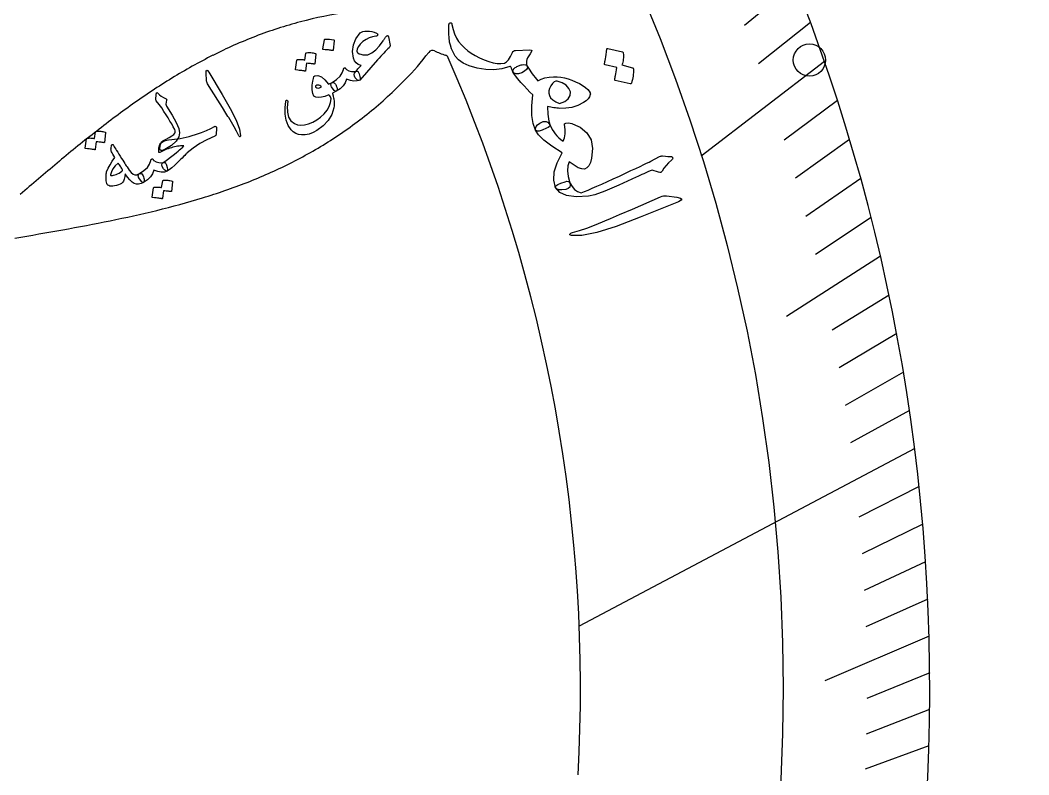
# Model space of a CAD drawing. Header units: millimetres. Extents: x -135 to 135, y -135 to 135.
# Drawn here: x 50.7 to 101.4, y 34.2 to 72.2 of the extents above; entities that cross this region are included whole.
import ezdxf

# ---------------------------------------------------------------- set-up
doc = ezdxf.new("R2010")
doc.units = ezdxf.units.MM
for name, color, linetype in [('CUT_INNER', 6, 'Continuous'), ('CUT_OUTER', 1, 'Continuous'), ('ENGRAVE', 7, 'Continuous'), ('ENGRAVE_FINE', 8, 'Continuous'), ('TEXT', 5, 'Continuous')]:
    doc.layers.add(name, color=color, linetype=linetype)

msp = doc.modelspace()

# ---------------------------------------------------------------- linework, layer by layer
at = {"layer": 'CUT_INNER'}
for centre, radius, start, end in [((0.001, 0), 128.249, 1.05486, 59.69872), ((0.003, 38.578), 96.42, 355.68041, 48.0842), ((70.191, 51.749), 21.024, 98.2643, 104.8555), ((70.399, 50.978), 21.822, 104.8656, 111.0844), ((71.118, 49.137), 23.799, 111.1058, 116.7628), ((61.773, 77.544), 11.785, 314.692, 323.5021), ((71.445, 70.381), 0.25, 66.5211, 142.2242), ((74.03, 76.128), 6.052, 245.7553, 251.2802), ((72.972, 45.48), 27.899, 116.7801, 121.6154), ((71.999, 70.163), 0.25, 23.7305, 69.3336), ((0.006, 38.577), 78.867, 356.83596, 23.68844), ((76.958, 39.015), 35.494, 121.6239, 125.4549), ((55.29, 83.519), 20.597, 308.9876, 315.8237), ((85.234, 27.393), 49.762, 125.4548, 128.2147), ((54.814, 84.101), 21.349, 302.5866, 308.9975), ((103.679, 3.947), 79.594, 128.20653, 129.94703), ((54.142, 85.166), 22.609, 296.5993, 302.5678), ((146.737, -47.56), 146.728, 129.92291, 130.87307), ((52.842, 87.782), 25.529, 291.3073, 296.5789), ((50.809, 93.014), 31.142, 286.9495, 291.2944), ((47.799, 102.898), 41.475, 283.6523, 286.9455), ((43.011, 122.595), 61.745, 281.42271, 283.65626), ((34.002, 167.053), 107.107, 280.14029, 281.43666), ((22.014, 233.213), 174.344, 279.38892, 280.19027)]:
    msp.add_arc(centre, radius, start, end, dxfattribs=at)
at = {"layer": 'CUT_OUTER'}
msp.add_arc((0, 0), 135, 0.70345, 88.59408, dxfattribs=at)
at = {"layer": 'ENGRAVE'}
for points in [[(91.131, 70.081), (84.941, 65.321)], [(95.668, 50.621), (78.811, 41.701)]]:
    msp.add_lwpolyline(points, dxfattribs=at)
for centre, radius in [((0, 38.577), 89.052), ((90.377, 70.151), 0.81)]:
    msp.add_circle(centre, radius, dxfattribs=at)
at = {"layer": 'ENGRAVE_FINE'}
for points in [[(89.679, 74.003), (87.113, 71.886)], [(90.429, 72.043), (87.823, 69.967)], [(91.786, 68.119), (89.102, 66.127)], [(92.394, 66.157), (89.673, 64.209)], [(92.957, 64.198), (90.198, 62.292)], [(93.474, 62.241), (90.68, 60.38)], [(93.947, 60.288), (89.223, 57.257)], [(94.376, 58.34), (91.512, 56.57)], [(94.761, 56.399), (91.864, 54.675)], [(95.105, 54.465), (92.175, 52.787)], [(95.407, 52.538), (92.445, 50.907)], [(95.889, 48.713), (92.867, 47.177)], [(96.07, 46.815), (93.019, 45.328)], [(96.213, 44.929), (93.134, 43.491)], [(96.319, 43.054), (93.213, 41.666)], [(96.387, 41.192), (91.157, 38.957)], [(96.42, 39.343), (93.262, 38.055)], [(96.417, 37.508), (93.235, 36.271)], [(96.38, 35.688), (93.175, 34.501)]]:
    msp.add_lwpolyline(points, dxfattribs=at)
at = {"layer": 'TEXT'}
for points in [[(75.604, 70.634), (76.332, 70.658), (76.393, 70.652), (76.428, 70.637), (76.437, 70.611), (76.421, 70.576), (76.339, 70.465), (76.271, 70.363), (76.218, 70.269), (76.18, 70.183), (76.159, 70.098), (76.154, 70.013), (76.165, 69.928), (76.192, 69.842), (76.204, 69.752), (76.163, 69.667), (76.069, 69.588), (75.922, 69.515), (75.765, 69.464), (75.64, 69.454), (75.547, 69.483), (75.485, 69.552), (75.457, 69.613), (75.43, 69.676), (75.404, 69.74), (75.38, 69.806), (75.373, 69.816), (75.36, 69.823), (75.341, 69.826), (75.317, 69.825), (74.929, 69.713), (74.527, 69.663), (74.112, 69.675), (73.683, 69.749), (73.287, 69.864), (72.973, 70.001), (72.738, 70.162), (72.584, 70.347), (72.481, 70.539), (72.399, 70.72), (72.338, 70.891), (72.299, 71.052), (72.288, 71.135), (72.278, 71.224), (72.269, 71.32), (72.263, 71.422), (72.258, 71.532), (72.257, 71.648), (72.26, 71.772), (72.267, 71.902), (72.267, 71.934), (72.273, 71.96), (72.283, 71.981), (72.298, 71.997), (72.32, 72.013), (72.341, 72.021), (72.359, 72.021), (72.374, 72.014), (72.391, 72.002), (72.403, 71.987), (72.412, 71.967), (72.416, 71.944), (72.474, 71.688), (72.549, 71.459), (72.642, 71.255), (72.753, 71.078), (72.888, 70.913), (73.039, 70.76), (73.206, 70.619), (73.388, 70.489), (73.587, 70.37), (73.801, 70.26), (74.03, 70.161), (74.275, 70.071), (74.487, 70.014), (74.688, 69.983), (74.876, 69.976), (75.053, 69.995), (75.157, 70.055), (75.259, 70.164), (75.357, 70.324), (75.453, 70.534), (75.476, 70.573), (75.509, 70.603), (75.552, 70.623), (75.604, 70.634)], [(69.221, 71.314), (69.308, 70.879), (69.306, 70.855), (69.296, 70.829), (69.278, 70.8), (69.253, 70.769), (69.192, 70.709), (69.128, 70.644), (69.061, 70.575), (68.991, 70.5), (68.917, 70.42), (68.84, 70.337), (68.758, 70.249), (68.674, 70.157), (67.786, 69.142), (67.729, 69.129), (67.672, 69.143), (67.614, 69.184), (67.555, 69.252), (67.512, 69.334), (67.501, 69.416), (67.524, 69.498), (67.579, 69.579), (67.586, 69.588), (67.601, 69.605), (67.624, 69.631), (67.654, 69.665), (67.692, 69.707), (67.736, 69.757), (67.788, 69.814), (67.848, 69.879), (67.707, 69.931), (67.597, 70.009), (67.517, 70.112), (67.468, 70.241), (67.422, 70.581), (67.463, 70.906), (67.591, 71.217), (67.806, 71.513), (67.863, 71.558), (67.939, 71.589), (68.034, 71.606), (68.148, 71.609), (68.273, 71.599), (68.393, 71.578), (68.508, 71.547), (68.619, 71.505), (68.654, 71.487), (68.676, 71.465), (68.685, 71.439), (68.682, 71.41), (68.67, 71.382), (68.651, 71.362), (68.626, 71.35), (68.594, 71.344), (68.427, 71.322), (68.262, 71.269), (68.1, 71.188), (67.941, 71.077), (67.807, 70.956), (67.712, 70.835), (67.657, 70.713), (67.642, 70.591), (67.656, 70.546), (67.694, 70.505), (67.757, 70.469), (67.845, 70.437), (67.939, 70.415), (68.028, 70.404), (68.11, 70.406), (68.187, 70.42), (68.393, 70.511), (68.591, 70.657), (68.779, 70.858), (68.96, 71.113), (68.978, 71.142), (68.996, 71.17), (69.014, 71.198), (69.032, 71.224), (69.049, 71.249), (69.065, 71.273), (69.081, 71.294), (69.096, 71.314), (69.139, 71.367), (69.175, 71.384), (69.202, 71.367), (69.221, 71.314)], [(66.004, 71.172), (66.007, 71.181), (66.014, 71.189), (66.025, 71.195), (66.038, 71.201), (66.151, 71.207), (66.262, 71.202), (66.372, 71.187), (66.48, 71.16), (66.492, 71.154), (66.5, 71.145), (66.504, 71.135), (66.504, 71.123), (66.45, 70.645), (66.445, 70.633), (66.436, 70.625), (66.42, 70.624), (66.399, 70.627), (66.38, 70.631), (66.352, 70.635), (66.313, 70.641), (66.264, 70.647), (66.205, 70.655), (66.134, 70.663), (66.051, 70.671), (65.957, 70.68), (65.944, 70.683), (65.936, 70.688), (65.932, 70.695), (65.934, 70.705)], [(65.077, 70.49), (65.081, 70.499), (65.087, 70.507), (65.098, 70.513), (65.112, 70.518), (65.168, 70.523), (65.224, 70.525), (65.279, 70.525), (65.333, 70.522), (65.387, 70.516), (65.442, 70.508), (65.496, 70.497), (65.551, 70.482), (65.564, 70.476), (65.572, 70.467), (65.576, 70.455), (65.577, 70.441), (65.518, 69.961), (65.514, 69.953), (65.505, 69.949), (65.49, 69.948), (65.47, 69.95), (65.455, 69.954), (65.432, 69.958), (65.4, 69.962), (65.361, 69.967), (65.312, 69.972), (65.255, 69.977), (65.188, 69.983), (65.112, 69.989), (65.063, 69.615), (65.059, 69.602), (65.049, 69.595), (65.033, 69.593), (65.012, 69.597), (64.994, 69.6), (64.966, 69.604), (64.927, 69.61), (64.878, 69.617), (64.818, 69.624), (64.747, 69.632), (64.665, 69.641), (64.571, 69.65), (64.56, 69.653), (64.553, 69.659), (64.55, 69.667), (64.552, 69.677), (64.622, 70.144), (64.626, 70.153), (64.632, 70.161), (64.643, 70.167), (64.657, 70.172), (64.704, 70.178), (64.75, 70.182), (64.797, 70.182), (64.843, 70.18), (64.889, 70.176), (64.935, 70.169), (64.98, 70.161), (65.024, 70.15)], [(81.493, 69.765), (81.507, 69.758), (81.519, 69.746), (81.528, 69.728), (81.535, 69.704), (81.537, 69.611), (81.535, 69.519), (81.528, 69.429), (81.518, 69.341), (81.504, 69.253), (81.484, 69.165), (81.461, 69.078), (81.432, 68.99), (81.421, 68.971), (81.405, 68.959), (81.386, 68.954), (81.364, 68.955), (80.61, 69.125), (80.598, 69.133), (80.592, 69.149), (80.592, 69.173), (80.598, 69.205), (80.606, 69.229), (80.615, 69.266), (80.625, 69.316), (80.636, 69.38), (80.648, 69.458), (80.663, 69.55), (80.678, 69.658), (80.696, 69.781), (80.107, 69.911), (80.087, 69.92), (80.077, 69.937), (80.075, 69.962), (80.083, 69.996), (80.09, 70.025), (80.099, 70.071), (80.112, 70.133), (80.126, 70.211), (80.143, 70.307), (80.162, 70.422), (80.182, 70.555), (80.203, 70.707), (80.21, 70.724), (80.22, 70.734), (80.232, 70.738), (80.247, 70.734), (80.984, 70.559), (80.998, 70.553), (81.01, 70.541), (81.019, 70.523), (81.026, 70.5), (81.032, 70.422), (81.033, 70.345), (81.03, 70.269), (81.023, 70.193), (81.012, 70.118), (80.997, 70.045), (80.98, 69.973), (80.959, 69.901)], [(60.066, 69.476), (60.07, 69.588), (60.092, 69.638), (60.133, 69.624), (60.192, 69.548), (60.867, 68.41), (61.28, 67.71), (61.571, 67.133), (61.741, 66.679), (61.79, 66.347), (61.785, 66.316), (61.776, 66.296), (61.765, 66.289), (61.75, 66.293), (61.735, 66.303), (61.72, 66.319), (61.705, 66.34), (61.691, 66.366), (61.592, 66.577), (61.476, 66.796), (61.345, 67.022), (61.198, 67.257), (61.161, 67.32), (61.059, 67.486), (60.892, 67.757), (60.659, 68.133), (60.136, 68.962), (60.112, 69.008), (60.094, 69.052), (60.082, 69.095), (60.078, 69.137)], [(67.579, 69.579), (67.623, 69.585), (67.658, 69.585), (67.682, 69.58), (67.697, 69.569), (67.71, 69.549), (67.724, 69.523), (67.738, 69.491), (67.752, 69.453), (67.788, 69.327), (67.806, 69.233), (67.805, 69.171), (67.786, 69.142), (67.646, 69.098), (67.488, 69.092), (67.313, 69.122), (67.12, 69.19), (67.051, 69.012), (66.942, 68.851), (66.791, 68.707), (66.6, 68.581), (66.575, 68.575), (66.551, 68.58), (66.526, 68.596), (66.502, 68.624), (66.366, 68.809), (66.351, 68.83), (66.341, 68.856), (66.337, 68.886), (66.337, 68.921), (66.343, 68.95), (66.354, 68.976), (66.371, 68.999), (66.392, 69.018), (66.621, 69.171), (66.791, 69.332), (66.905, 69.501), (66.96, 69.679), (66.966, 69.703), (66.976, 69.722), (66.99, 69.738), (67.01, 69.75), (67.03, 69.757), (67.048, 69.755), (67.063, 69.745), (67.074, 69.727), (67.084, 69.709), (67.093, 69.694), (67.102, 69.683), (67.112, 69.674), (67.24, 69.614), (67.361, 69.579), (67.473, 69.567), (67.579, 69.579)], [(79.357, 68.502), (79.361, 68.49), (79.364, 68.479), (79.367, 68.469), (79.368, 68.46), (79.369, 68.451), (79.369, 68.442), (79.369, 68.433), (79.368, 68.423), (79.33, 68.307), (79.259, 68.2), (79.158, 68.1), (79.025, 68.009), (78.738, 67.867), (78.445, 67.772), (78.144, 67.723), (77.836, 67.72), (77.762, 67.725), (77.687, 67.732), (77.611, 67.741), (77.534, 67.751), (77.457, 67.764), (77.379, 67.779), (77.3, 67.795), (77.22, 67.813), (77.224, 67.677), (77.231, 67.547), (77.241, 67.423), (77.253, 67.304), (77.269, 67.191), (77.288, 67.084), (77.311, 66.982), (77.339, 66.887), (77.339, 66.847), (77.312, 66.806), (77.257, 66.763), (77.174, 66.72), (76.957, 66.627), (76.793, 66.581), (76.681, 66.58), (76.621, 66.624), (76.499, 66.96), (76.435, 67.369), (76.427, 67.851), (76.473, 68.409), (76.336, 68.537), (76.192, 68.683), (76.04, 68.847), (75.881, 69.029), (75.727, 69.212), (75.609, 69.362), (75.527, 69.478), (75.482, 69.56), (75.475, 69.608), (75.492, 69.659), (75.533, 69.713), (75.597, 69.77), (75.636, 69.798), (75.677, 69.822), (75.719, 69.843), (75.762, 69.86), (75.806, 69.876), (75.851, 69.889), (75.897, 69.902), (75.943, 69.912), (76.032, 69.922), (76.103, 69.915), (76.155, 69.891), (76.189, 69.85), (76.255, 69.747), (76.321, 69.647), (76.387, 69.551), (76.454, 69.458), (76.521, 69.368), (76.589, 69.279), (76.658, 69.192), (76.728, 69.105), (76.899, 69.191), (77.087, 69.253), (77.293, 69.292), (77.515, 69.309), (77.702, 69.303), (77.888, 69.283), (78.074, 69.25), (78.26, 69.202), (78.445, 69.14), (78.631, 69.062), (78.817, 68.968), (79.004, 68.858), (79.134, 68.766), (79.236, 68.676), (79.311, 68.588), (79.357, 68.502)], [(65.519, 69.355), (65.684, 69.37), (65.855, 69.305), (66.033, 69.16), (66.218, 68.935), (66.397, 69.02), (66.434, 69.029), (66.47, 69.022), (66.505, 68.998), (66.54, 68.957), (66.558, 68.932), (66.574, 68.906), (66.59, 68.879), (66.605, 68.851), (66.619, 68.822), (66.631, 68.793), (66.639, 68.763), (66.646, 68.734), (66.651, 68.679), (66.646, 68.635), (66.631, 68.603), (66.604, 68.583), (66.415, 68.493), (66.418, 68.479), (66.422, 68.459), (66.428, 68.432), (66.436, 68.399), (66.444, 68.359), (66.453, 68.311), (66.463, 68.256), (66.473, 68.194), (66.49, 68.064), (66.497, 67.948), (66.494, 67.843), (66.48, 67.751), (66.375, 67.418), (66.199, 67.116), (65.952, 66.846), (65.635, 66.607), (65.438, 66.501), (65.242, 66.429), (65.047, 66.391), (64.853, 66.386), (64.702, 66.413), (64.565, 66.464), (64.442, 66.54), (64.334, 66.641), (64.181, 66.862), (64.081, 67.123), (64.031, 67.424), (64.034, 67.766), (64.062, 68.071), (64.066, 68.09), (64.072, 68.106), (64.082, 68.119), (64.095, 68.128), (64.109, 68.132), (64.123, 68.131), (64.137, 68.124), (64.15, 68.112), (64.16, 68.099), (64.167, 68.086), (64.17, 68.071), (64.17, 68.056), (64.161, 67.968), (64.153, 67.898), (64.147, 67.846), (64.143, 67.811), (64.146, 67.525), (64.208, 67.287), (64.328, 67.097), (64.507, 66.954), (64.653, 66.894), (64.819, 66.873), (65.006, 66.889), (65.214, 66.944), (65.426, 67.03), (65.627, 67.143), (65.816, 67.283), (65.993, 67.449), (66.143, 67.63), (66.251, 67.818), (66.317, 68.01), (66.341, 68.208), (66.331, 68.251), (66.308, 68.297), (66.273, 68.348), (66.225, 68.403), (66.034, 68.324), (65.863, 68.277), (65.712, 68.261), (65.582, 68.278), (65.483, 68.342), (65.419, 68.466), (65.391, 68.649), (65.399, 68.893), (65.423, 69.084), (65.451, 69.225), (65.484, 69.315), (65.519, 69.355)], [(78.378, 68.545), (78.295, 68.728), (78.156, 68.879), (77.959, 68.997), (77.705, 69.082), (77.631, 69.084), (77.555, 69.047), (77.475, 68.972), (77.392, 68.858), (77.324, 68.724), (77.288, 68.597), (77.284, 68.477), (77.311, 68.363), (77.375, 68.252), (77.482, 68.148), (77.63, 68.05), (77.819, 67.958), (78.081, 68.07), (78.262, 68.205), (78.361, 68.363), (78.378, 68.545)], [(58.493, 66.662), (58.416, 66.797), (58.334, 66.938), (58.246, 67.085), (58.152, 67.239), (58.053, 67.399), (57.946, 67.567), (57.833, 67.741), (57.712, 67.923), (57.56, 68.095), (57.547, 68.121), (57.538, 68.147), (57.534, 68.174), (57.533, 68.201), (57.534, 68.216), (57.536, 68.235), (57.539, 68.26), (57.542, 68.289), (57.547, 68.323), (57.551, 68.363), (57.556, 68.408), (57.561, 68.458), (57.563, 68.475), (57.569, 68.489), (57.578, 68.5), (57.591, 68.508), (57.603, 68.511), (57.616, 68.508), (57.629, 68.499), (57.643, 68.485), (57.722, 68.405), (57.812, 68.335), (57.915, 68.274), (58.029, 68.222), (58.059, 68.206), (58.078, 68.185), (58.085, 68.159), (58.08, 68.127), (58.045, 67.938), (58.045, 67.916), (58.05, 67.891), (58.062, 67.862), (58.078, 67.829), (58.358, 67.378), (58.56, 67.006), (58.685, 66.712), (58.733, 66.496), (58.696, 66.285), (58.56, 66.074), (58.325, 65.862), (57.99, 65.651), (57.855, 65.596), (57.77, 65.606), (57.736, 65.683), (57.753, 65.824), (57.758, 65.844), (57.763, 65.864), (57.768, 65.883), (57.773, 65.902), (57.778, 65.921), (57.782, 65.938), (57.786, 65.956), (57.79, 65.973), (57.803, 66.008), (57.825, 66.038), (57.854, 66.064), (57.891, 66.086), (58.063, 66.174), (58.211, 66.258), (58.336, 66.339), (58.437, 66.416), (58.489, 66.47), (58.516, 66.529), (58.517, 66.593), (58.493, 66.662)], [(65.833, 68.831), (65.778, 68.87), (65.724, 68.891), (65.671, 68.894), (65.62, 68.879), (65.579, 68.854), (65.558, 68.83), (65.557, 68.805), (65.577, 68.781), (65.632, 68.749), (65.694, 68.738), (65.76, 68.749), (65.832, 68.782), (65.844, 68.793), (65.848, 68.805), (65.844, 68.817), (65.833, 68.831)], [(78.342, 63.978), (78.363, 63.855), (78.335, 63.759), (78.26, 63.69), (78.137, 63.647), (77.933, 63.624), (77.778, 63.633), (77.672, 63.672), (77.615, 63.742), (77.53, 64.118), (77.558, 64.534), (77.699, 64.99), (77.953, 65.489), (77.427, 65.827), (77.029, 66.127), (76.76, 66.392), (76.621, 66.624), (76.61, 66.714), (76.641, 66.803), (76.716, 66.891), (76.835, 66.979), (77.006, 67.055), (77.147, 67.065), (77.258, 67.009), (77.339, 66.887), (77.395, 66.77), (77.459, 66.657), (77.53, 66.548), (77.608, 66.443), (77.694, 66.343), (77.789, 66.247), (77.891, 66.156), (78.003, 66.069), (78.067, 66.247), (78.099, 66.446), (78.097, 66.667), (78.063, 66.909), (78.064, 66.932), (78.077, 66.952), (78.101, 66.968), (78.136, 66.98), (78.272, 66.987), (78.437, 66.954), (78.631, 66.881), (78.854, 66.768), (79.193, 66.486), (79.404, 66.133), (79.484, 65.711), (79.434, 65.222), (79.37, 65.001), (79.29, 64.837), (79.193, 64.727), (79.08, 64.673), (78.938, 64.675), (78.763, 64.738), (78.555, 64.86), (78.312, 65.042), (78.242, 64.831), (78.224, 64.583), (78.258, 64.299), (78.342, 63.978)], [(54.511, 66.54), (54.515, 66.549), (54.521, 66.557), (54.532, 66.563), (54.546, 66.568), (54.602, 66.573), (54.658, 66.575), (54.713, 66.575), (54.767, 66.572), (54.821, 66.566), (54.876, 66.558), (54.93, 66.546), (54.985, 66.532), (54.998, 66.526), (55.006, 66.517), (55.01, 66.505), (55.011, 66.491), (54.952, 66.011), (54.948, 66.003), (54.939, 65.998), (54.924, 65.997), (54.904, 66), (54.889, 66.004), (54.866, 66.008), (54.834, 66.012), (54.795, 66.017), (54.746, 66.021), (54.689, 66.027), (54.622, 66.033), (54.546, 66.039), (54.497, 65.665), (54.493, 65.652), (54.483, 65.644), (54.467, 65.643), (54.446, 65.647), (54.428, 65.65), (54.4, 65.654), (54.361, 65.66), (54.312, 65.666), (54.252, 65.674), (54.181, 65.682), (54.099, 65.69), (54.005, 65.7), (53.994, 65.703), (53.987, 65.709), (53.984, 65.717), (53.986, 65.726), (54.056, 66.194), (54.06, 66.203), (54.066, 66.211), (54.077, 66.217), (54.091, 66.222), (54.138, 66.228), (54.184, 66.231), (54.231, 66.232), (54.277, 66.23), (54.323, 66.226), (54.369, 66.219), (54.414, 66.21), (54.458, 66.2)], [(58.343, 66.163), (58.48, 66.174), (58.621, 66.19), (58.765, 66.213), (58.912, 66.242), (59.062, 66.276), (59.214, 66.314), (59.368, 66.358), (59.525, 66.406), (59.824, 66.507), (60.083, 66.606), (60.303, 66.707), (60.484, 66.806), (60.504, 66.816), (60.522, 66.819), (60.54, 66.815), (60.556, 66.805), (60.569, 66.79), (60.578, 66.772), (60.584, 66.752), (60.585, 66.73), (60.561, 66.403), (60.557, 66.376), (60.545, 66.353), (60.525, 66.337), (60.497, 66.325), (60.106, 66.148), (59.746, 65.949), (59.416, 65.727), (59.117, 65.482), (59.101, 65.468), (59.073, 65.442), (59.035, 65.406), (58.986, 65.357), (58.925, 65.297), (58.854, 65.226), (58.772, 65.143), (58.679, 65.049), (58.498, 64.869), (58.342, 64.728), (58.211, 64.626), (58.106, 64.563), (58.073, 64.56), (58.033, 64.579), (57.985, 64.62), (57.93, 64.683), (57.863, 64.794), (57.836, 64.885), (57.85, 64.955), (57.904, 65.003), (57.995, 65.058), (58.12, 65.147), (58.279, 65.27), (58.471, 65.426), (58.568, 65.506), (58.653, 65.575), (58.725, 65.635), (58.786, 65.685), (58.834, 65.725), (58.87, 65.755), (58.892, 65.775), (58.902, 65.785), (58.906, 65.789), (58.909, 65.793), (58.911, 65.796), (58.913, 65.799), (58.915, 65.801), (58.917, 65.803), (58.92, 65.805), (58.922, 65.806), (58.934, 65.82), (58.936, 65.831), (58.929, 65.836), (58.913, 65.838), (58.846, 65.837), (58.777, 65.833), (58.706, 65.826), (58.632, 65.815), (58.557, 65.8), (58.479, 65.783), (58.399, 65.763), (58.317, 65.74), (58.236, 65.716), (58.158, 65.69), (58.081, 65.663), (58.007, 65.635), (57.934, 65.605), (57.865, 65.574), (57.799, 65.541), (57.737, 65.507), (57.719, 65.501), (57.705, 65.502), (57.694, 65.51), (57.687, 65.525), (57.682, 65.555), (57.68, 65.586), (57.68, 65.617), (57.682, 65.648), (57.686, 65.68), (57.69, 65.713), (57.696, 65.747), (57.702, 65.782), (57.719, 65.852), (57.742, 65.91), (57.771, 65.957), (57.805, 65.992), (57.903, 66.055), (58.025, 66.105), (58.172, 66.141), (58.343, 66.163)], [(55.312, 65.854), (55.326, 65.898), (55.347, 65.912), (55.374, 65.897), (55.408, 65.852), (55.426, 65.823), (55.451, 65.784), (55.483, 65.734), (55.522, 65.674), (55.569, 65.602), (55.623, 65.517), (55.684, 65.421), (55.752, 65.312), (55.82, 65.206), (55.88, 65.11), (55.933, 65.026), (55.979, 64.953), (56.018, 64.891), (56.049, 64.841), (56.073, 64.802), (56.09, 64.776), (56.198, 64.61), (56.299, 64.49), (56.392, 64.414), (56.478, 64.382), (56.529, 64.379), (56.586, 64.387), (56.647, 64.408), (56.712, 64.44), (56.755, 64.452), (56.794, 64.447), (56.83, 64.425), (56.863, 64.386), (56.893, 64.334), (56.916, 64.279), (56.935, 64.22), (56.947, 64.158), (56.952, 64.102), (56.948, 64.058), (56.938, 64.024), (56.919, 64.002), (56.792, 63.943), (56.671, 63.914), (56.558, 63.916), (56.452, 63.947), (56.343, 64.016), (56.23, 64.121), (56.113, 64.262), (55.993, 64.439), (55.98, 64.29), (55.953, 64.165), (55.913, 64.065), (55.861, 63.989), (55.809, 63.947), (55.743, 63.908), (55.662, 63.874), (55.566, 63.844), (55.462, 63.821), (55.371, 63.808), (55.293, 63.806), (55.229, 63.816), (55.171, 63.837), (55.125, 63.866), (55.092, 63.903), (55.071, 63.949), (55.055, 64.011), (55.045, 64.082), (55.039, 64.164), (55.039, 64.255), (55.042, 64.349), (55.048, 64.424), (55.056, 64.483), (55.066, 64.524), (55.144, 64.708), (55.238, 64.891), (55.347, 65.072), (55.472, 65.251), (55.422, 65.341), (55.379, 65.42), (55.344, 65.486), (55.317, 65.541), (55.298, 65.588), (55.287, 65.634), (55.283, 65.677), (55.287, 65.717)], [(55.646, 64.971), (55.499, 64.827), (55.384, 64.682), (55.303, 64.535), (55.256, 64.387), (55.256, 64.37), (55.263, 64.358), (55.275, 64.35), (55.294, 64.346), (55.355, 64.348), (55.417, 64.358), (55.482, 64.374), (55.548, 64.398), (55.617, 64.429), (55.687, 64.467), (55.759, 64.512), (55.832, 64.565), (55.843, 64.575), (55.853, 64.588), (55.862, 64.604), (55.87, 64.624), (55.848, 64.663), (55.825, 64.703), (55.799, 64.744), (55.772, 64.786), (55.743, 64.83), (55.713, 64.876), (55.681, 64.922), (55.646, 64.971)], [(57.899, 65.001), (57.943, 65.007), (57.978, 65.007), (58.002, 65.002), (58.017, 64.991), (58.031, 64.971), (58.044, 64.945), (58.058, 64.913), (58.072, 64.874), (58.108, 64.749), (58.126, 64.655), (58.126, 64.593), (58.106, 64.563), (57.966, 64.52), (57.808, 64.513), (57.633, 64.544), (57.44, 64.612), (57.371, 64.433), (57.262, 64.273), (57.111, 64.129), (56.919, 64.002), (56.895, 63.996), (56.871, 64.001), (56.846, 64.018), (56.822, 64.045), (56.686, 64.231), (56.671, 64.252), (56.661, 64.277), (56.657, 64.308), (56.657, 64.342), (56.663, 64.372), (56.674, 64.398), (56.691, 64.421), (56.712, 64.44), (56.941, 64.592), (57.111, 64.753), (57.225, 64.923), (57.28, 65.101), (57.286, 65.124), (57.296, 65.144), (57.31, 65.16), (57.33, 65.172), (57.35, 65.178), (57.368, 65.177), (57.383, 65.167), (57.395, 65.149), (57.404, 65.131), (57.413, 65.116), (57.422, 65.104), (57.432, 65.095), (57.56, 65.036), (57.681, 65), (57.794, 64.989), (57.899, 65.001)], [(82.991, 65.335), (83.141, 65.321), (83.26, 65.31), (83.347, 65.302), (83.404, 65.299), (83.44, 65.295), (83.469, 65.283), (83.49, 65.264), (83.504, 65.237), (83.509, 65.204), (83.502, 65.174), (83.483, 65.145), (83.453, 65.118), (83.302, 64.992), (83.172, 64.858), (83.064, 64.716), (82.977, 64.566), (82.948, 64.523), (82.906, 64.5), (82.853, 64.498), (82.788, 64.516), (82.478, 64.623), (82.37, 64.575), (82.263, 64.527), (82.159, 64.481), (82.057, 64.434), (81.957, 64.389), (81.858, 64.344), (81.762, 64.3), (81.668, 64.257), (80.794, 63.857), (80.104, 63.565), (79.599, 63.38), (79.279, 63.301), (78.662, 63.275), (78.179, 63.34), (77.831, 63.495), (77.615, 63.742), (77.613, 63.75), (77.61, 63.758), (77.608, 63.766), (77.605, 63.774), (77.635, 63.836), (77.729, 63.9), (77.888, 63.966), (78.11, 64.035), (78.194, 64.054), (78.261, 64.051), (78.31, 64.026), (78.342, 63.978), (78.449, 63.788), (78.577, 63.643), (78.728, 63.541), (78.902, 63.484), (79.069, 63.545), (79.258, 63.618), (79.468, 63.704), (79.7, 63.804), (79.953, 63.915), (80.225, 64.038), (80.517, 64.173), (80.828, 64.32), (81.135, 64.461), (81.411, 64.59), (81.655, 64.705), (81.867, 64.807), (82.049, 64.895), (82.199, 64.967), (82.32, 65.023), (82.409, 65.064), (82.843, 65.297), (82.887, 65.314), (82.927, 65.326), (82.961, 65.334), (82.991, 65.335)], [(57.883, 64.077), (57.887, 64.086), (57.893, 64.094), (57.904, 64.1), (57.918, 64.106), (57.974, 64.11), (58.03, 64.112), (58.085, 64.112), (58.139, 64.109), (58.193, 64.103), (58.248, 64.095), (58.302, 64.084), (58.357, 64.069), (58.37, 64.063), (58.378, 64.054), (58.382, 64.042), (58.383, 64.028), (58.324, 63.548), (58.32, 63.54), (58.311, 63.536), (58.296, 63.535), (58.276, 63.537), (58.261, 63.541), (58.238, 63.545), (58.206, 63.55), (58.167, 63.554), (58.118, 63.559), (58.061, 63.564), (57.994, 63.57), (57.918, 63.576), (57.869, 63.202), (57.865, 63.189), (57.855, 63.182), (57.839, 63.18), (57.818, 63.184), (57.8, 63.187), (57.772, 63.191), (57.733, 63.197), (57.684, 63.204), (57.624, 63.211), (57.553, 63.219), (57.471, 63.228), (57.377, 63.237), (57.366, 63.24), (57.359, 63.246), (57.356, 63.254), (57.358, 63.264), (57.428, 63.731), (57.432, 63.74), (57.438, 63.748), (57.449, 63.754), (57.463, 63.759), (57.51, 63.765), (57.556, 63.769), (57.603, 63.769), (57.649, 63.767), (57.695, 63.763), (57.741, 63.756), (57.786, 63.748), (57.83, 63.737)], [(83.723, 63.25), (83.898, 63.212), (83.97, 63.162), (83.94, 63.099), (83.807, 63.023), (81.865, 62.249), (80.671, 61.781), (79.698, 61.474), (78.947, 61.325), (78.418, 61.33), (78.371, 61.345), (78.343, 61.362), (78.334, 61.382), (78.344, 61.404), (78.364, 61.425), (78.392, 61.444), (78.428, 61.461), (78.473, 61.476), (78.826, 61.579), (79.196, 61.705), (79.582, 61.853), (79.985, 62.024), (80.091, 62.067), (80.376, 62.185), (80.84, 62.38), (81.482, 62.653), (82.901, 63.274), (82.978, 63.302), (83.051, 63.319), (83.121, 63.326), (83.188, 63.323)]]:
    msp.add_lwpolyline(points, close=True, dxfattribs=at)

doc.saveas('drawing.dxf')
